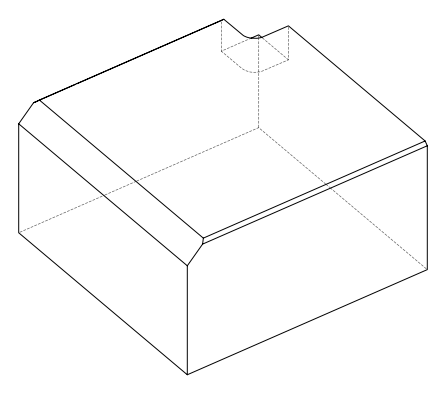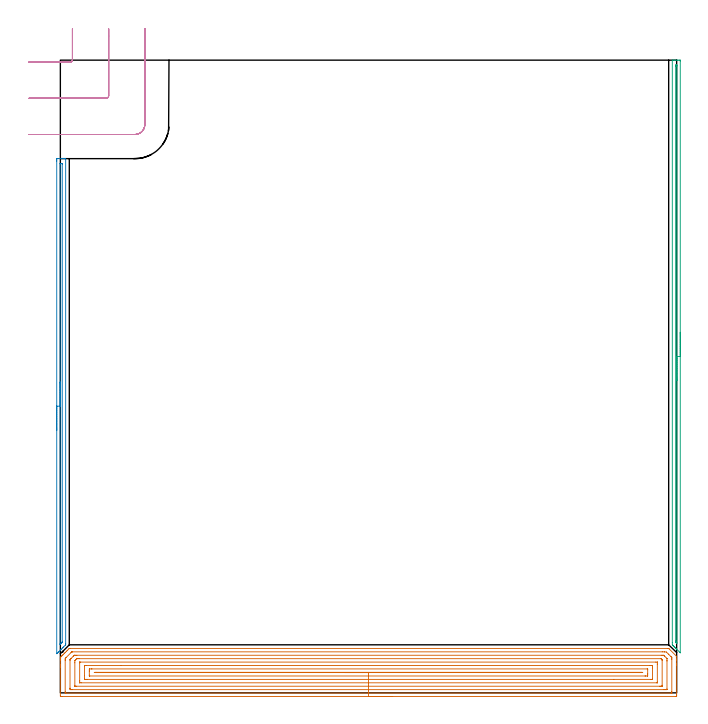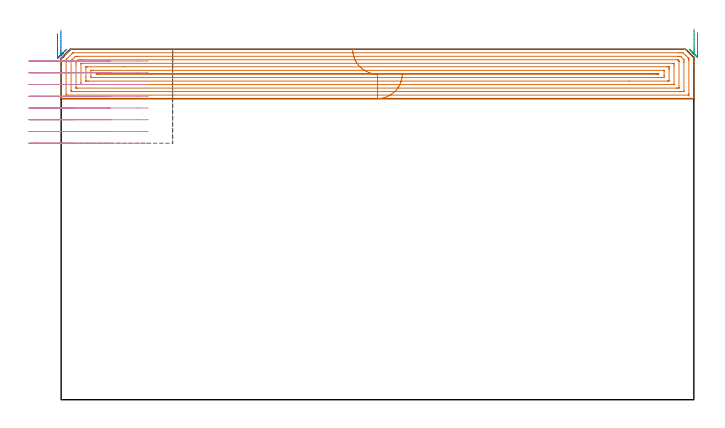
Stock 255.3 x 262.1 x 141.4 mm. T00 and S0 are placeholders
(PLAN: 4 operations, 1 tool changes, 27.4 min)
(1 AREA_MILL | FG_CHAMFER_SURFACE | UGT0205_001 | 16.48 min | 50549 mm3)
(2 AREA_MILL_1 | FG_CHAMFER_SURFACE_1 | UGT0205_001 | 3.41 min | 1408 mm3)
(3 AREA_MILL_2 | FG_CHAMFER_SURFACE_2 | UGT0205_001 | 4.05 min | 1328 mm3)
(4 MILL_CORNER_NOTCH_RECTANGULAR | CORNER_NOTCH_RECTANGULAR | UGT0201_094 | Follow Part, ap 5, ae 75% | 3.47 min | 67950 mm3)
(TOOL UGT0205_001 | Chamfer Mill 20 x 3 x 45 deg. | D20 FL50 Z2)
(TOOL UGT0201_094 | End mill 20 mm | D20 FL38 Z4)
(OP 1 AREA_MILL)
G17 G21 G94 G90
T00 M6
G54
G17 G0 G90 X137.65 Y-1.5 S1061 M3
G43 Z151.4 H0
Z131.5
G94 G1 X137.612 Z130.628 F250.
X137.498 Z129.764
X137.309 Z128.912
X137.047 Z128.08
X136.713 Z127.274
X136.31 Z126.5
X135.842 Z125.764
X135.31 Z125.072
X134.721 Z124.429
X134.078 Z123.84
X133.386 Z123.308
X132.65 Z122.84
X131.876 Z122.437
X131.07 Z122.103
X130.238 Z121.841
X129.386 Z121.652
X128.522 Z121.538
X127.65 Z121.5
X0.594
X0.289 Y-1.496 Z121.502
X0.01 Y-1.491 Z121.506
X0. Y-1.207 Z121.79
Y10.678 Z133.673
Y11.274 Z134.271
Y11.57 Z134.567
Y13.353 Z136.347
Y13.945 Z136.944
Y14.244 Z137.243
Y14.394 Z137.393
X0.008 Y14.69 Z137.689
X0.01 Y14.7 Z137.699
X0.148 Y14.846 Z137.845
X0.594 Y15.295 Z138.292
X0.73 Y15.432 Z138.428
X1.07 Y15.77 Z138.77
X1.622 Y16.324 Z139.32
X1.962 Y16.663 Z139.662
X2.513 Y17.215 Z140.211
X2.855 Y17.555 Z140.555
X3.573 Y18.273 Z141.272
X3.705 Y18.398 Z141.387
X4.16 Y18.4 Z141.4
X251.497 Y18.399 Z141.399
X252.002 Y18.393 Z141.393
X252.031 Y18.367 Z141.366
X252.146 Y18.255 Z141.253
X255.295 Y15.106 Z138.105
X255.297 Y15.1 Z138.099
X255.3 Y15.09 Z138.089
Y15.016 Z138.016
Y13.944 Z136.944
Y13.353 Z136.348
Y12.165 Z135.162
Y11.57 Z134.564
Y-0.91 Z122.088
X255.297 Y-1.21 Z121.787
X255.29 Y-1.492 Z121.506
X255.008 Y-1.499 Z121.499
X127.65 Y-1.5 Z121.5
Y-0.086 Z122.914
X2.309
X2.174 Y-0.084 Z122.916
X2.084 Y-0.082 Z122.918
X2.017 Y-0.079 Z122.921
X2.01 Y-0.07 Z122.93
X2.007 Y-0.018 Z122.982
X2.001 Y0.358 Z123.358
Y13.353 Z136.353
X2.002 Y13.727 Z136.727
X2.01 Y14.244 Z137.244
X2.189 Y14.432 Z137.432
X2.377 Y14.626 Z137.626
X4.414 Y16.664 Z139.664
X4.671 Y16.918 Z139.918
X4.715 Y16.958 Z139.958
X4.733 Y16.972 Z139.972
X4.783 Y16.979 Z139.979
X4.917 Y16.984 Z139.984
X4.985 Y16.985 Z139.985
X249.356 Y16.986 Z139.986
X250.184 Y16.982 Z139.982
X250.248 Y16.979 Z139.979
X251.02 Y16.918 Z139.918
X251.14 Y16.805 Z139.805
X251.923 Y16.027 Z139.027
X252.031 Y15.919 Z138.919
X252.923 Y15.028 Z138.028
X253.118 Y14.831 Z137.831
X253.215 Y14.733 Z137.733
X253.261 Y14.683 Z137.683
X253.281 Y14.658 Z137.658
X253.29 Y14.62 Z137.62
X253.295 Y14.244 Z137.244
X253.299 Y13.868 Z136.868
Y0.497 Z123.497
X253.292 Y-0.018 Z122.982
X253.29 Y-0.063 Z122.937
X253.278 Y-0.079 Z122.921
X252.99 Y-0.086 Z122.914
X127.65
Y1.328 Z124.328
X5.052 Y1.329 Z124.329
X4.595 Y1.33 Z124.33
X4.16 Y1.333 Z124.333
X4.025 Y1.335 Z124.335
X4.01 Y1.605 Z124.605
X4.004 Y1.765 Z124.765
X4.001 Y1.924 Z124.924
Y13.512 Z136.512
X4.006 Y13.673 Z136.673
X4.01 Y13.778 Z136.778
X4.047 Y13.836 Z136.836
X4.16 Y13.958 Z136.958
X4.302 Y14.102 Z137.102
X4.443 Y14.244 Z137.244
X5.335 Y15.135 Z138.135
X5.643 Y15.436 Z138.436
X5.748 Y15.537 Z138.537
X5.785 Y15.565 Z138.565
X5.835 Y15.567 Z138.567
X5.944 Y15.569 Z138.569
X6.399 Y15.571 Z138.571
X6.835
X248.92
X249.356 Y15.57 Z138.57
X249.816 Y15.567 Z138.567
X249.916 Y15.565 Z138.565
X250.125 Y15.368 Z138.368
X250.248 Y15.252 Z138.252
X250.365 Y15.135 Z138.135
X251.14 Y14.36 Z137.36
X251.25 Y14.244 Z137.244
X251.286 Y14.202 Z137.202
X251.291 Y14.163 Z137.163
X251.297 Y14.086 Z137.086
X251.3 Y13.353 Z136.353
Y13.192 Z136.192
X251.299 Y1.605 Z124.605
X251.294 Y1.444 Z124.444
X251.29 Y1.343 Z124.343
X251.247 Y1.335 Z124.335
X251.14 Y1.333 Z124.333
X250.683 Y1.33 Z124.33
X250.248 Y1.329 Z124.329
X249.793 Y1.328 Z124.328
X127.65
Y2.743 Z125.743
X6.748
X6.026 Y2.748 Z125.748
X6.011 Y2.749 Z125.749
X6.008 Y2.766 Z125.766
X6.004 Y2.813 Z125.813
X6.001 Y2.91 Z125.91
X6. Y12.461 Z135.461
X6.006 Y13.291 Z136.291
X6.011 Y13.353 Z136.353
X6.424 Y13.764 Z136.764
X6.835 Y14.15 Z137.15
X6.927 Y14.152 Z137.152
X7.727 Y14.157 Z137.157
X7.814
X248.732
X248.823 Y14.156 Z137.156
X248.867 Y14.153 Z137.153
X248.886 Y14.151 Z137.151
X248.906 Y14.133 Z137.133
X249.086 Y13.958 Z136.958
X249.248 Y13.791 Z136.791
X249.29 Y13.746 Z136.746
X249.293 Y13.699 Z136.699
X249.297 Y13.603 Z136.603
X249.3 Y13.409 Z136.409
Y3.13 Z126.13
X249.299 Y2.921 Z125.921
X249.295 Y2.817 Z125.817
X249.29 Y2.766 Z125.766
X249.287 Y2.749 Z125.749
X249.265 Y2.748 Z125.748
X248.465 Y2.743 Z125.743
X248.378
X127.65
Y4.157 Z127.157
X8.618
X8.008 Y4.158 Z127.158
X8.006 Y4.159 Z127.159
X8.002 Y4.164 Z127.164
X8.001 Y4.439 Z127.439
X8. Y5.057 Z128.057
Y12.461 Z135.461
X8.002 Y12.616 Z135.616
X8.005 Y12.693 Z135.693
X8.01 Y12.728 Z135.728
X8.021 Y12.736 Z135.736
X8.055 Y12.738 Z135.738
X8.337 Y12.742 Z135.742
X246.681 Y12.743 Z135.743
X247.292 Y12.742 Z135.742
X247.294 Y12.741 Z135.741
X247.298 Y12.736 Z135.736
X247.299 Y12.461 Z135.461
X247.3 Y11.843 Z134.843
Y4.439 Z127.439
X247.298 Y4.284 Z127.284
X247.294 Y4.207 Z127.207
X247.29 Y4.172 Z127.172
X247.279 Y4.164 Z127.164
X247.245 Y4.162 Z127.162
X246.963 Y4.158 Z127.158
X127.65 Y4.157 Z127.157
Y5.571 Z128.571
X11.052
X10.402 Y5.572 Z128.572
X10.157 Y5.574 Z128.574
X10.051 Y5.578 Z128.578
X10.009 Y5.583 Z128.583
X10.007 Y5.607 Z128.607
X10.002 Y5.73 Z128.73
X10. Y7.113 Z130.113
X10.001 Y11.079 Z134.079
X10.005 Y11.214 Z134.214
X10.01 Y11.315 Z134.315
X10.077 Y11.322 Z134.322
X10.402 Y11.326 Z134.326
X10.644 Y11.328 Z134.328
X25.061 Y11.329 Z134.329
X244.248
X244.898 Y11.328 Z134.328
X245.143 Y11.326 Z134.326
X245.249 Y11.322 Z134.322
X245.291 Y11.317 Z134.317
X245.293 Y11.293 Z134.293
X245.298 Y11.17 Z134.17
X245.3 Y10.678 Z133.678
Y10.277 Z133.277
X245.299 Y5.821 Z128.821
X245.295 Y5.686 Z128.686
X245.29 Y5.585 Z128.585
X245.223 Y5.578 Z128.578
X244.898 Y5.574 Z128.574
X244.656 Y5.572 Z128.572
X229.251 Y5.571 Z128.571
X127.65
Y6.985 Z129.985
X12.185 Y6.986 Z129.986
X12.057 Y6.988 Z129.988
X12.022 Y6.99 Z129.99
X12.01 Y6.993 Z129.993
X12.007 Y7.003 Z130.003
X12.002 Y7.051 Z130.051
X12.001 Y7.113 Z130.113
X12. Y7.298 Z130.298
Y8.896 Z131.896
Y9.08 Z132.08
X12.008 Y9.787 Z132.787
X12.01 Y9.878 Z132.878
X12.022 Y9.908 Z132.908
X12.062 Y9.91 Z132.91
X12.185 Y9.912 Z132.912
X12.949 Y9.915 Z132.915
X13.077
X243.115 Y9.914 Z132.914
X243.242 Y9.912 Z132.912
X243.277 Y9.91 Z132.91
X243.29 Y9.907 Z132.907
X243.293 Y9.897 Z132.897
X243.298 Y9.849 Z132.849
X243.299 Y9.787 Z132.787
X243.3 Y9.602 Z132.602
Y8.004 Z131.004
X243.299 Y7.82 Z130.82
X243.292 Y7.113 Z130.113
X243.29 Y7.022 Z130.022
X243.278 Y6.992 Z129.992
X243.238 Y6.99 Z129.99
X243.115 Y6.988 Z129.988
X242.351 Y6.985 Z129.985
X242.223
X127.65
Y8.4 Z131.4
X14.86
X14.461 Y8.403 Z131.403
X14.365 Y8.407 Z131.407
X14.052 Y8.45 Z131.45
X14.37 Y8.494 Z131.494
X14.759 Y8.499 Z131.499
X14.86 Y8.5 Z131.5
X240.44
X240.839 Y8.497 Z131.497
X240.935 Y8.493 Z131.493
X241.248 Y8.45 Z131.45
X240.93 Y8.406 Z131.406
X240.835 Y8.404 Z131.404
X240.44 Y8.401 Z131.401
X240.045 Y8.4 Z131.4
X127.65
X126.778 Z131.438
X125.914 Z131.551
X125.062 Z131.74
X124.23 Z132.003
X123.424 Z132.336
X122.65 Z132.739
X121.914 Z133.208
X121.222 Z133.739
X120.579 Z134.328
X119.99 Z134.972
X119.458 Z135.664
X118.99 Z136.4
X118.587 Z137.173
X118.253 Z137.979
X117.991 Z138.811
X117.802 Z139.663
X117.688 Z140.528
X117.65 Z141.4
G0 Z151.4
M5
M2
(OP 2 AREA_MILL_1)
G17 G21 G94 G90
T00 M6
G54
G17 G0 G90 X-1.5 Y108.75 S1061 M3
G43 Z151.4 H0
Z147.7
G94 G1 Y108.788 Z146.828 F250.
Y108.902 Z145.964
Y109.091 Z145.112
Y109.353 Z144.28
Y109.687 Z143.474
Y110.09 Z142.7
Y110.558 Z141.964
Y111.089 Z141.272
Y111.679 Z140.629
Y112.322 Z140.04
Y113.014 Z139.509
Y113.75 Z139.04
Y114.524 Z138.637
Y115.33 Z138.303
Y116.162 Z138.041
Y117.013 Z137.852
Y117.878 Z137.738
Y118.75 Z137.7
Y220.303
X-1.499 Y220.672 Z137.701
X-1.494 Y221.191 Z137.703
X-1.491 Y221.291 Z137.705
X-0.98 Y221.3 Z138.215
X0.435 Z139.631
X0.793 Z139.988
X1.51 Z140.71
X1.779 Z140.979
X2.17 Y221.292 Z141.361
X2.197 Y221.29 Z141.388
X2.2 Y221.119 Z141.4
Y20.404
X2.201 Y19.905 Z141.381
X2.134 Y19.833 Z141.332
X1.297 Y18.997 Z140.497
X0.918 Y18.616 Z140.114
X0.379 Y18.079 Z139.579
X0.024 Y17.722 Z139.22
X-0.538 Y17.162 Z138.661
X-0.87 Y16.828 Z138.326
X-1.319 Y16.381 Z137.879
X-1.423 Y16.28 Z137.775
X-1.492 Y16.216 Z137.706
X-1.498 Y16.343 Z137.701
X-1.499 Y16.381
X-1.5 Y118.75 Z137.7
X-0.086 Z139.114
X-0.085 Y219.104 Z139.115
X-0.084 Y219.213 Z139.116
X-0.081 Y219.267 Z139.119
X-0.079 Y219.287 Z139.121
X-0.062 Y219.29 Z139.138
X0.144 Y219.296 Z139.344
X0.382 Y219.299 Z139.582
X0.646 Y219.295 Z139.846
X0.764 Y219.29 Z139.964
X0.779 Y219.287 Z139.979
X0.781 Y219.268 Z139.981
X0.784 Y219.215 Z139.984
X0.785 Y219.107 Z139.985
X0.786 Y218.891 Z139.986
Y21.298
X0.784 Y21.073 Z139.984
X0.781 Y20.964 Z139.981
X0.779 Y20.941 Z139.979
X0.759 Y20.916 Z139.959
X0.717 Y20.871 Z139.917
X0.525 Y20.675 Z139.725
X0.254 Y20.404 Z139.454
X0.08 Y20.229 Z139.28
X-0.024 Y20.126 Z139.176
X-0.06 Y20.092 Z139.14
X-0.076 Y20.08 Z139.124
X-0.079 Z139.121
X-0.081 Y20.09 Z139.119
X-0.084 Y20.191 Z139.116
X-0.086 Y20.396 Z139.114
Y20.404
Y118.75
Y119.621 Z139.152
Y120.486 Z139.266
Y121.338 Z139.455
Y122.17 Z139.717
Y122.976 Z140.051
Y123.75 Z140.454
Y124.486 Z140.923
Y125.178 Z141.454
Y125.821 Z142.043
Y126.41 Z142.686
Y126.941 Z143.378
Y127.41 Z144.114
Y127.813 Z144.888
Y128.147 Z145.694
Y128.409 Z146.526
Y128.598 Z147.378
Y128.712 Z148.243
Y128.75 Z149.114
G0 Z151.4
M5
M2
(OP 3 AREA_MILL_2)
G17 G21 G94 G90
T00 M6
G54
G17 G0 G90 X256.8 Y149.35 S1061 M3
G43 Z151.4 H0
Z148.1
G94 G1 Y149.312 Z147.228 F250.
Y149.198 Z146.363
Y149.009 Z145.512
Y148.747 Z144.68
Y148.413 Z143.874
Y148.01 Z143.1
Y147.541 Z142.364
Y147.01 Z141.672
Y146.421 Z141.029
Y145.778 Z140.44
Y145.086 Z139.908
Y144.35 Z139.44
Y143.576 Z139.037
Y142.77 Z138.703
Y141.938 Z138.441
Y141.086 Z138.252
Y140.222 Z138.138
Y139.35 Z138.1
Y16.707
X256.798 Y16.604 Z138.099
X256.797 Y16.602 Z138.101
X255.313 Y18.086 Z139.585
X255.15 Y18.247 Z139.745
X254.993 Y18.405 Z139.904
X254.867 Y18.532 Z140.03
X254.713 Y18.684 Z140.182
X254.565 Y18.833 Z140.332
X254.422 Y18.977 Z140.476
X254.277 Y19.121 Z140.619
X254.137 Y19.261 Z140.76
X253.976 Y19.423 Z140.922
X253.84 Y19.558 Z141.056
X253.532 Y19.869 Z141.367
X253.507 Y19.899 Z141.393
X253.5 Y20.76 Z141.4
Y261.952
X253.502 Y262.09 Z141.388
X253.612 Y262.098 Z141.28
X253.726 Y262.1 Z141.173
X254.421 Z140.478
X255.005 Z139.894
X255.587 Z139.309
X255.877 Z139.019
X256.46 Z138.436
X256.75 Z138.147
X256.791 Y262.097 Z138.106
X256.8 Y261.778 Z138.1
Y139.35
X255.386 Z139.514
X255.385 Y20.966 Z139.515
X255.384 Y20.761 Z139.516
X255.381 Y20.572 Z139.519
X255.379 Y20.493 Z139.521
X255.337 Y20.525 Z139.563
X255.092 Y20.761 Z139.808
X254.982 Y20.876 Z139.918
X254.927 Y20.935 Z139.973
X254.921 Y20.969 Z139.979
X254.919 Y21.036 Z139.981
X254.915 Y21.31 Z139.985
X254.914 Y21.447 Z139.986
Y259.517
X254.916 Y259.723 Z139.984
X254.919 Y259.963 Z139.981
X254.921 Y260.076 Z139.979
X254.966 Y260.09 Z139.934
X255.219 Y260.098 Z139.681
X255.342 Y260.094 Z139.558
X255.365 Y260.09 Z139.535
X255.379 Y260.085 Z139.521
X255.38 Y260.059 Z139.52
X255.384 Y259.929 Z139.516
X255.385 Y259.723 Z139.515
X255.386 Y259.517 Z139.514
Y139.35
Y138.478 Z139.552
Y137.613 Z139.666
Y136.762 Z139.855
Y135.93 Z140.117
Y135.124 Z140.451
Y134.35 Z140.854
Y133.614 Z141.323
Y132.922 Z141.854
Y132.279 Z142.443
Y131.69 Z143.086
Y131.158 Z143.778
Y130.69 Z144.514
Y130.287 Z145.288
Y129.953 Z146.094
Y129.691 Z146.926
Y129.502 Z147.778
Y129.388 Z148.643
Y129.35 Z149.514
G0 Z151.4
M5
M2
(OP 4 MILL_CORNER_NOTCH_RECTANGULAR)
G17 G21 G94 G90
T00 M6
G54
G17 G0 G90 X-13. Y261.3 S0 M3
G43 Z151.4 H0
Z136.662
G94 G1 X-10. F250.
X4.004 F500.
G3 X5. Y262.296 R1.
G1 Y272.1
Y275.1 F250.
G0 Z151.4
X-13. Y246.3
Z136.662
G1 X-10.
X19.004 F500.
G3 X20. Y247.296 R1.
G1 Y272.1
Y275.1 F250.
G0 Z151.4
X-13. Y231.3
Z136.662
G1 X-10.
X30.9 F500.
G3 X35. Y235.4 R4.1
G1 Y272.1
Y275.1 F250.
G0 Z151.4
X-13. Y261.3
Z131.925
G1 X-10.
X4.004 F500.
G3 X5. Y262.296 R1.
G1 Y272.1
Y275.1 F250.
G0 Z151.4
X-13. Y246.3
Z131.925
G1 X-10.
X19.004 F500.
G3 X20. Y247.296 R1.
G1 Y272.1
Y275.1 F250.
G0 Z151.4
X-13. Y231.3
Z131.925
G1 X-10.
X30.9 F500.
G3 X35. Y235.4 R4.1
G1 Y272.1
Y275.1 F250.
G0 Z151.4
X-13. Y261.3
Z127.187
G1 X-10.
X4.004 F500.
G3 X5. Y262.296 R1.
G1 Y272.1
Y275.1 F250.
G0 Z151.4
X-13. Y246.3
Z127.187
G1 X-10.
X19.004 F500.
G3 X20. Y247.296 R1.
G1 Y272.1
Y275.1 F250.
G0 Z151.4
X-13. Y231.3
Z127.187
G1 X-10.
X30.9 F500.
G3 X35. Y235.4 R4.1
G1 Y272.1
Y275.1 F250.
G0 Z151.4
X-13. Y261.3
Z122.45
G1 X-10.
X4.004 F500.
G3 X5. Y262.296 R1.
G1 Y272.1
Y275.1 F250.
G0 Z151.4
X-13. Y246.3
Z122.45
G1 X-10.
X19.004 F500.
G3 X20. Y247.296 R1.
G1 Y272.1
Y275.1 F250.
G0 Z151.4
X-13. Y231.3
Z122.45
G1 X-10.
X30.9 F500.
G3 X35. Y235.4 R4.1
G1 Y272.1
Y275.1 F250.
G0 Z151.4
X-13. Y261.3
Z117.712
G1 X-10.
X4.004 F500.
G3 X5. Y262.296 R1.
G1 Y272.1
Y275.1 F250.
G0 Z151.4
X-13. Y246.3
Z117.712
G1 X-10.
X19.004 F500.
G3 X20. Y247.296 R1.
G1 Y272.1
Y275.1 F250.
G0 Z151.4
X-13. Y231.3
Z117.712
G1 X-10.
X30.9 F500.
G3 X35. Y235.4 R4.1
G1 Y272.1
Y275.1 F250.
G0 Z151.4
X-13. Y261.3
Z112.975
G1 X-10.
X4.004 F500.
G3 X5. Y262.296 R1.
G1 Y272.1
Y275.1 F250.
G0 Z151.4
X-13. Y246.3
Z112.975
G1 X-10.
X19.004 F500.
G3 X20. Y247.296 R1.
G1 Y272.1
Y275.1 F250.
G0 Z151.4
X-13. Y231.3
Z112.975
G1 X-10.
X30.9 F500.
G3 X35. Y235.4 R4.1
G1 Y272.1
Y275.1 F250.
G0 Z151.4
X-13. Y261.3
Z108.237
G1 X-10.
X4.004 F500.
G3 X5. Y262.296 R1.
G1 Y272.1
Y275.1 F250.
G0 Z151.4
X-13. Y246.3
Z108.237
G1 X-10.
X19.004 F500.
G3 X20. Y247.296 R1.
G1 Y272.1
Y275.1 F250.
G0 Z151.4
X-13. Y231.3
Z108.237
G1 X-10.
X30.9 F500.
G3 X35. Y235.4 R4.1
G1 Y272.1
Y275.1 F250.
G0 Z151.4
X-13. Y261.3
Z103.5
G1 X-10.
X4.004 F500.
G3 X5. Y262.296 R1.
G1 Y272.1
Y275.1 F250.
G0 Z151.4
X-13. Y246.3
Z103.5
G1 X-10.
X19.004 F500.
G3 X20. Y247.296 R1.
G1 Y272.1
Y275.1 F250.
G0 Z151.4
X-13. Y231.3
Z103.5
G1 X-10.
X30.9 F500.
G3 X35. Y235.4 R4.1
G1 Y272.1
Y275.1 F250.
G0 Z151.4
M5
M2
